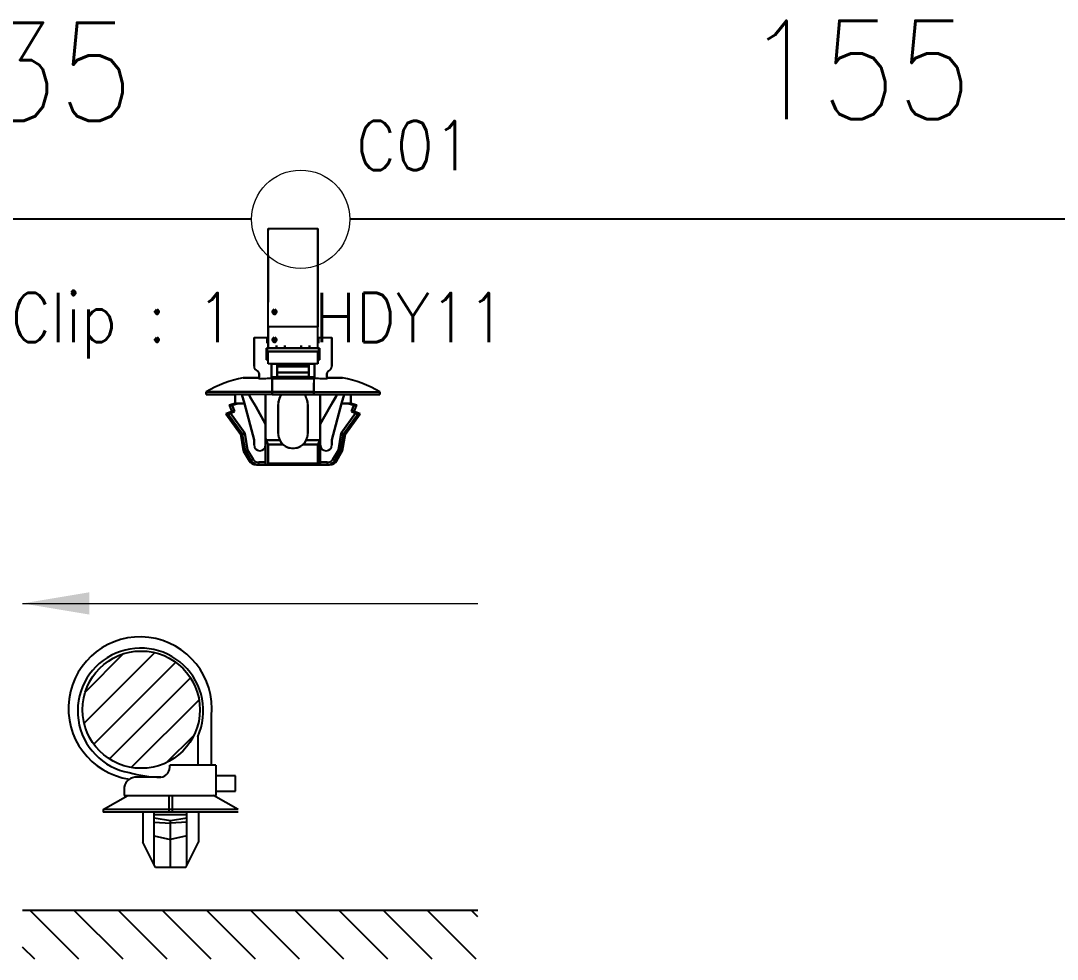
# Model space of a CAD drawing. Header units: inches. Extents: x 47316 to 59086, y 3141 to 11743.
# Drawn here: x 50692.2 to 50744.9, y 5024.3 to 5072 of the extents above; entities that cross this region are included whole.
import ezdxf

# ---------------------------------------------------------------- set-up
doc = ezdxf.new("R2010")
doc.units = ezdxf.units.IN
doc.header["$MEASUREMENT"] = 0
doc.layers.add('_BLACK_HOLE', color=7, linetype='Continuous')
doc.styles.get("Standard").update_dxf_attribs({"font": ''})
doc.styles.get('Standard').set_extended_font_data('SimSun')
doc.linetypes.add('_VH_OTCON', pattern='A,0.0001,[7,VeSys.shx,S=0.1,R=0,X=0,Y=0],-0.4,[7,VeSys.shx,S=0.1,R=0,X=0,Y=0],-0.4,["X",Standard,S=1,R=0,X=-0.5,Y=-0.5],-0.0001,[7,VeSys.shx,S=0.1,R=0,X=0,Y=0],-0.4', length=1.2002)

msp = doc.modelspace()

# ---------------------------------------------------------------- linework, layer by layer
at = {"color": 7, "ltscale": 0.378893}
msp.add_line((50704.772, 5056.455), (50704.772, 5061.455), dxfattribs=at)
at = {"color": 7, "ltscale": 0.15}
for p, q in [((50704.772, 5061.455), (50707.298, 5061.455)), ((50707.298, 5056.455), (50704.772, 5056.455)), ((50707.298, 5056.455), (50704.772, 5056.455)), ((50704.772, 5055.197), (50707.298, 5055.197)), ((50707.298, 5055.197), (50704.772, 5055.197)), ((50707.298, 5054.565), (50704.772, 5054.565)), ((50707.298, 5054.565), (50704.772, 5054.565)), ((50704.772, 5049.492), (50707.298, 5049.492)), ((50707.298, 5049.492), (50704.772, 5049.492))]:
    msp.add_line(p, q, dxfattribs=at)
at = {"color": 7, "ltscale": 0.0272}
msp.add_line((50704.772, 5061.342), (50704.772, 5061.455), dxfattribs=at)
at = {"color": 7, "ltscale": 0.37888}
msp.add_line((50704.772, 5056.455), (50704.772, 5061.455), dxfattribs=at)
at = {"color": 7, "ltscale": 0.027199}
msp.add_line((50704.772, 5061.455), (50704.772, 5061.342), dxfattribs=at)
at = {"color": 7, "ltscale": 0.378897}
msp.add_line((50707.298, 5061.455), (50707.298, 5056.455), dxfattribs=at)
at = {"color": 7, "ltscale": 0.215019}
msp.add_line((50707.298, 5058.019), (50707.298, 5061.455), dxfattribs=at)
at = {"color": 7, "ltscale": 0.315749}
msp.add_line((50707.298, 5061.455), (50707.298, 5056.888), dxfattribs=at)
at = {"color": 7, "ltscale": 0.378905}
msp.add_line((50707.298, 5056.455), (50707.298, 5061.455), dxfattribs=at)
at = {"color": 7, "ltscale": 0.315758}
msp.add_line((50707.298, 5061.455), (50707.298, 5056.888), dxfattribs=at)
at = {"color": 7, "ltscale": 0.179182}
msp.add_line((50707.298, 5058.191), (50707.298, 5061.208), dxfattribs=at)
at = {"color": 7, "ltscale": 0.142593}
msp.add_line((50704.772, 5057.695), (50704.772, 5060.096), dxfattribs=at)
at = {"color": 7, "ltscale": 0.142589}
msp.add_line((50704.772, 5060.096), (50704.772, 5057.695), dxfattribs=at)
at = {"color": 7, "ltscale": 0.026669}
for p, q in [((50707.298, 5058.191), (50707.298, 5057.742)), ((50707.298, 5057.742), (50707.298, 5058.191)), ((50707.298, 5058.019), (50707.298, 5057.57))]:
    msp.add_line(p, q, dxfattribs=at)
at = {"color": 7, "ltscale": 0.108633}
msp.add_line((50707.298, 5055.912), (50707.298, 5057.742), dxfattribs=at)
at = {"color": 7, "ltscale": 0.076392}
msp.add_line((50707.298, 5056.455), (50707.298, 5057.742), dxfattribs=at)
at = {"color": 7, "ltscale": 0.098454}
msp.add_line((50707.298, 5055.912), (50707.298, 5057.57), dxfattribs=at)
at = {"color": 7, "ltscale": 0.057913}
msp.add_line((50707.298, 5055.912), (50707.298, 5056.888), dxfattribs=at)
at = {"color": 7, "ltscale": 0.0644}
for p, q in [((50704.772, 5056.455), (50704.772, 5055.371)), ((50704.772, 5055.371), (50704.772, 5056.455)), ((50707.298, 5055.371), (50707.298, 5056.455)), ((50707.298, 5055.371), (50707.298, 5056.455))]:
    msp.add_line(p, q, dxfattribs=at)
at = {"color": 7, "ltscale": 0.039999}
for p, q in [((50704.057, 5055.912), (50704.73, 5055.912)), ((50704.057, 5055.912), (50704.73, 5055.912)), ((50707.34, 5055.912), (50708.014, 5055.912)), ((50707.34, 5055.912), (50708.014, 5055.912))]:
    msp.add_line(p, q, dxfattribs=at)
at = {"color": 7, "ltscale": 0.022501}
for p, q in [((50704.057, 5055.912), (50704.057, 5055.533)), ((50704.057, 5055.533), (50704.057, 5055.912)), ((50708.014, 5055.912), (50708.014, 5055.533)), ((50708.014, 5055.912), (50708.014, 5055.533))]:
    msp.add_line(p, q, dxfattribs=at)
at = {"color": 7, "ltscale": 0.0175}
for p, q in [((50704.73, 5055.912), (50704.73, 5055.618)), ((50704.73, 5055.618), (50704.73, 5055.912)), ((50707.34, 5055.912), (50707.34, 5055.618)), ((50707.34, 5055.912), (50707.34, 5055.618)), ((50707.34, 5055.618), (50707.34, 5055.912))]:
    msp.add_line(p, q, dxfattribs=at)
at = {"color": 7, "ltscale": 0.002499}
for p, q in [((50704.73, 5055.912), (50704.772, 5055.912)), ((50707.298, 5055.912), (50707.34, 5055.912)), ((50704.688, 5055.365), (50704.73, 5055.365)), ((50704.73, 5055.365), (50704.688, 5055.365)), ((50704.73, 5055.365), (50704.688, 5055.365)), ((50704.772, 5055.618), (50704.73, 5055.618)), ((50704.73, 5055.618), (50704.772, 5055.618)), ((50707.34, 5055.618), (50707.298, 5055.618)), ((50707.298, 5055.618), (50707.34, 5055.618)), ((50707.382, 5055.365), (50707.34, 5055.365)), ((50707.382, 5055.365), (50707.34, 5055.365)), ((50704.772, 5054.818), (50704.73, 5054.818)), ((50704.73, 5054.818), (50704.772, 5054.818)), ((50704.772, 5054.818), (50704.73, 5054.818)), ((50707.34, 5054.818), (50707.298, 5054.818)), ((50707.298, 5054.818), (50707.34, 5054.818)), ((50707.34, 5054.818), (50707.298, 5054.818))]:
    msp.add_line(p, q, dxfattribs=at)
at = {"color": 7, "ltscale": 2.6e-05}
for p, q in [((50704.73, 5055.912), (50704.73, 5055.912)), ((50707.34, 5055.912), (50707.34, 5055.912))]:
    msp.add_line(p, q, dxfattribs=at)
at = {"color": 7, "ltscale": 0.025}
for p, q in [((50708.014, 5055.491), (50708.014, 5055.912)), ((50705.193, 5055.371), (50705.614, 5055.371)), ((50705.193, 5055.371), (50705.614, 5055.371)), ((50706.456, 5055.371), (50706.877, 5055.371)), ((50706.456, 5055.371), (50706.877, 5055.371)), ((50706.456, 5055.365), (50706.877, 5055.365))]:
    msp.add_line(p, q, dxfattribs=at)
at = {"color": 7, "ltscale": 0.064999}
for p, q in [((50704.057, 5055.533), (50704.057, 5054.439)), ((50704.057, 5054.439), (50704.057, 5055.533)), ((50708.014, 5055.533), (50708.014, 5054.439)), ((50708.014, 5055.533), (50708.014, 5054.439))]:
    msp.add_line(p, q, dxfattribs=at)
at = {"color": 7, "ltscale": 0.035001}
for p, q in [((50704.688, 5054.776), (50704.688, 5055.365)), ((50704.688, 5054.776), (50704.688, 5055.365)), ((50704.688, 5055.365), (50704.688, 5054.776)), ((50707.382, 5055.365), (50707.382, 5054.776)), ((50707.382, 5054.776), (50707.382, 5055.365)), ((50707.088, 5053.007), (50707.088, 5053.597)), ((50707.088, 5053.007), (50707.088, 5053.597))]:
    msp.add_line(p, q, dxfattribs=at)
at = {"color": 7, "ltscale": 0.032501}
for p, q in [((50704.73, 5055.365), (50704.73, 5054.818)), ((50704.73, 5054.818), (50704.73, 5055.365)), ((50707.34, 5055.365), (50707.34, 5054.818)), ((50707.34, 5055.365), (50707.34, 5054.818))]:
    msp.add_line(p, q, dxfattribs=at)
at = {"color": 7, "ltscale": 0.154999}
for p, q in [((50707.34, 5055.365), (50704.73, 5055.365)), ((50704.73, 5055.365), (50707.34, 5055.365))]:
    msp.add_line(p, q, dxfattribs=at)
at = {"color": 7, "ltscale": 0.0375}
for p, q in [((50704.772, 5054.565), (50704.772, 5055.197)), ((50704.772, 5054.565), (50704.772, 5055.197)), ((50707.298, 5055.197), (50707.298, 5054.565)), ((50707.298, 5054.565), (50707.298, 5055.197))]:
    msp.add_line(p, q, dxfattribs=at)
at = {"color": 7, "ltscale": 0.0075}
for p, q in [((50705.193, 5055.491), (50705.193, 5055.365)), ((50705.193, 5055.365), (50705.193, 5055.491)), ((50705.614, 5055.365), (50705.614, 5055.491)), ((50705.614, 5055.491), (50705.614, 5055.365)), ((50706.456, 5055.491), (50706.456, 5055.365)), ((50706.456, 5055.365), (50706.456, 5055.491)), ((50706.877, 5055.365), (50706.877, 5055.491)), ((50706.877, 5055.491), (50706.877, 5055.365)), ((50701.615, 5053.134), (50701.615, 5053.007)), ((50701.615, 5053.007), (50701.615, 5053.134)), ((50704.983, 5053.007), (50704.983, 5053.134)), ((50704.983, 5053.134), (50704.983, 5053.007)), ((50707.088, 5053.134), (50707.088, 5053.007)), ((50707.088, 5053.007), (50707.088, 5053.134)), ((50710.456, 5053.134), (50710.456, 5053.007)), ((50710.456, 5053.007), (50710.456, 5053.134)), ((50704.293, 5049.429), (50704.293, 5049.555)), ((50704.293, 5049.429), (50704.293, 5049.555)), ((50707.424, 5049.429), (50707.424, 5049.555)), ((50707.777, 5049.555), (50707.777, 5049.429)), ((50707.777, 5049.555), (50707.777, 5049.429))]:
    msp.add_line(p, q, dxfattribs=at)
at = {"color": 7, "ltscale": 0.000368}
msp.add_line((50705.193, 5055.371), (50705.193, 5055.365), dxfattribs=at)
at = {"color": 7, "ltscale": 0.023056}
msp.add_line((50705.226, 5055.365), (50705.614, 5055.365), dxfattribs=at)
at = {"color": 7, "ltscale": 0.000322}
msp.add_line((50706.456, 5055.365), (50706.456, 5055.37), dxfattribs=at)
at = {"color": 7, "ltscale": 0.021939}
msp.add_line((50707.34, 5055.365), (50707.34, 5054.996), dxfattribs=at)
at = {"color": 7, "ltscale": 0.000629}
msp.add_line((50707.372, 5055.365), (50707.382, 5055.365), dxfattribs=at)
at = {"color": 7, "ltscale": 0.0625}
msp.add_line((50708.014, 5054.439), (50708.014, 5055.491), dxfattribs=at)
at = {"color": 7, "ltscale": 0.004999}
for p, q in [((50704.772, 5054.776), (50704.688, 5054.776)), ((50704.688, 5054.776), (50704.772, 5054.776)), ((50707.382, 5054.776), (50707.298, 5054.776)), ((50707.298, 5054.776), (50707.382, 5054.776))]:
    msp.add_line(p, q, dxfattribs=at)
at = {"color": 7, "ltscale": 0.002502}
msp.add_line((50707.298, 5054.776), (50707.298, 5054.818), dxfattribs=at)
at = {"color": 7, "ltscale": 0.010562}
msp.add_line((50707.34, 5054.818), (50707.34, 5054.996), dxfattribs=at)
at = {"color": 7, "ltscale": 0.017476}
for p, q in [((50704.309, 5054.082), (50704.309, 5053.787)), ((50707.761, 5054.082), (50707.761, 5053.787))]:
    msp.add_line(p, q, dxfattribs=at)
at = {"color": 7, "ltscale": 0.017471}
for p, q in [((50704.309, 5053.787), (50704.309, 5054.082)), ((50707.761, 5053.787), (50707.761, 5054.082))]:
    msp.add_line(p, q, dxfattribs=at)
at = {"color": 7, "ltscale": 0.040002}
for p, q in [((50704.941, 5053.892), (50704.941, 5054.565)), ((50704.941, 5053.892), (50704.941, 5054.565)), ((50704.941, 5054.565), (50704.941, 5053.892)), ((50707.13, 5054.565), (50707.13, 5053.892)), ((50707.13, 5053.892), (50707.13, 5054.565))]:
    msp.add_line(p, q, dxfattribs=at)
at = {"color": 7, "ltscale": 0.017502}
for p, q in [((50704.941, 5054.565), (50705.235, 5054.565)), ((50706.835, 5054.565), (50707.13, 5054.565))]:
    msp.add_line(p, q, dxfattribs=at)
at = {"color": 7, "ltscale": 0.00087}
for p, q in [((50705.235, 5054.55), (50705.235, 5054.565)), ((50705.235, 5054.565), (50705.235, 5054.55)), ((50706.835, 5054.55), (50706.835, 5054.565)), ((50706.835, 5054.565), (50706.835, 5054.55))]:
    msp.add_line(p, q, dxfattribs=at)
at = {"color": 7, "ltscale": 0.095001}
for p, q in [((50706.835, 5054.55), (50705.235, 5054.55)), ((50705.235, 5054.55), (50706.835, 5054.55)), ((50706.835, 5054.425), (50705.235, 5054.425)), ((50705.235, 5054.425), (50706.835, 5054.425)), ((50705.235, 5054.125), (50706.835, 5054.125)), ((50706.835, 5054.125), (50705.235, 5054.125)), ((50705.235, 5053.916), (50706.835, 5053.916))]:
    msp.add_line(p, q, dxfattribs=at)
at = {"color": 7, "ltscale": 0.007443}
for p, q in [((50705.235, 5054.425), (50705.235, 5054.55)), ((50705.235, 5054.55), (50705.235, 5054.425)), ((50706.835, 5054.425), (50706.835, 5054.55)), ((50706.835, 5054.55), (50706.835, 5054.425))]:
    msp.add_line(p, q, dxfattribs=at)
at = {"color": 7, "ltscale": 0.017839}
for p, q in [((50705.235, 5054.125), (50705.235, 5054.425)), ((50705.235, 5054.425), (50705.235, 5054.125)), ((50706.835, 5054.125), (50706.835, 5054.425)), ((50706.835, 5054.425), (50706.835, 5054.125))]:
    msp.add_line(p, q, dxfattribs=at)
at = {"color": 7, "ltscale": 0.012407}
for p, q in [((50705.235, 5053.916), (50705.235, 5054.125)), ((50706.835, 5053.916), (50706.835, 5054.125))]:
    msp.add_line(p, q, dxfattribs=at)
at = {"color": 7, "ltscale": 0.013841}
for p, q in [((50705.235, 5054.125), (50705.235, 5053.892)), ((50706.835, 5053.892), (50706.835, 5054.125))]:
    msp.add_line(p, q, dxfattribs=at)
at = {"color": 7, "ltscale": 0.023952}
msp.add_line((50706.835, 5054.162), (50706.835, 5054.565), dxfattribs=at)
at = {"color": 7, "ltscale": 0.014789}
msp.add_line((50706.835, 5054.141), (50706.835, 5053.892), dxfattribs=at)
at = {"color": 7, "ltscale": 0.013786}
msp.add_line((50707.761, 5053.849), (50707.761, 5054.082), dxfattribs=at)
at = {"color": 7, "ltscale": 0.047501}
for p, q in [((50704.309, 5053.849), (50703.509, 5053.849)), ((50703.509, 5053.849), (50704.309, 5053.849)), ((50708.561, 5053.849), (50707.761, 5053.849)), ((50707.761, 5053.849), (50708.561, 5053.849))]:
    msp.add_line(p, q, dxfattribs=at)
at = {"color": 7, "ltscale": 0.00369}
for p, q in [((50704.309, 5053.849), (50704.309, 5053.787)), ((50707.761, 5053.787), (50707.761, 5053.849))]:
    msp.add_line(p, q, dxfattribs=at)
at = {"color": 7, "ltscale": 0.129999}
for p, q in [((50707.13, 5053.892), (50704.941, 5053.892)), ((50704.941, 5053.892), (50707.13, 5053.892))]:
    msp.add_line(p, q, dxfattribs=at)
at = {"color": 7, "ltscale": 0.040569}
for p, q in [((50704.983, 5053.134), (50704.983, 5053.817)), ((50707.088, 5053.817), (50707.088, 5053.134))]:
    msp.add_line(p, q, dxfattribs=at)
at = {"color": 7, "ltscale": 0.125}
for p, q in [((50704.983, 5053.817), (50707.088, 5053.817)), ((50707.088, 5053.817), (50704.983, 5053.817)), ((50704.983, 5053.134), (50707.088, 5053.134)), ((50707.088, 5053.134), (50704.983, 5053.134)), ((50704.983, 5053.007), (50707.088, 5053.007)), ((50707.088, 5053.007), (50704.983, 5053.007))]:
    msp.add_line(p, q, dxfattribs=at)
at = {"color": 7, "ltscale": 0.040567}
for p, q in [((50704.983, 5053.817), (50704.983, 5053.134)), ((50707.088, 5053.817), (50707.088, 5053.134))]:
    msp.add_line(p, q, dxfattribs=at)
at = {"color": 7, "ltscale": 0.02751}
msp.add_line((50704.983, 5053.134), (50704.983, 5053.597), dxfattribs=at)
msp.add_line((50704.983, 5053.134), (50704.983, 5053.597), dxfattribs=at)
at = {"color": 7, "ltscale": 0.001447}
msp.add_line((50705.235, 5053.916), (50705.235, 5053.892), dxfattribs=at)
at = {"color": 7, "ltscale": 0.2}
for p, q in [((50701.615, 5053.134), (50704.983, 5053.134)), ((50704.983, 5053.134), (50701.615, 5053.134)), ((50707.088, 5053.134), (50710.456, 5053.134)), ((50707.088, 5053.134), (50710.456, 5053.134)), ((50704.983, 5053.007), (50701.615, 5053.007)), ((50704.983, 5053.007), (50701.615, 5053.007)), ((50707.088, 5053.007), (50710.456, 5053.007)), ((50710.456, 5053.007), (50707.088, 5053.007))]:
    msp.add_line(p, q, dxfattribs=at)
at = {"color": 7, "ltscale": 0.087396}
for p, q in [((50701.615, 5053.007), (50703.086, 5053.007)), ((50701.615, 5053.007), (50703.086, 5053.007)), ((50710.456, 5053.007), (50708.984, 5053.007))]:
    msp.add_line(p, q, dxfattribs=at)
at = {"color": 7, "ltscale": 0.018174}
msp.add_line((50703.088, 5052.544), (50702.794, 5052.46), dxfattribs=at)
at = {"color": 7, "ltscale": 0.018199}
for p, q in [((50703.23, 5052.544), (50702.936, 5052.46)), ((50702.936, 5052.46), (50703.23, 5052.544)), ((50708.84, 5052.544), (50709.135, 5052.46)), ((50709.135, 5052.46), (50708.84, 5052.544))]:
    msp.add_line(p, q, dxfattribs=at)
at = {"color": 7, "ltscale": 0.027499}
for p, q in [((50703.088, 5052.544), (50703.088, 5053.007)), ((50703.088, 5053.007), (50703.088, 5052.544)), ((50708.982, 5052.544), (50708.982, 5053.007)), ((50708.982, 5053.007), (50708.982, 5052.544))]:
    msp.add_line(p, q, dxfattribs=at)
at = {"color": 7, "ltscale": 0.00033}
for p, q in [((50703.094, 5052.544), (50703.088, 5052.544)), ((50708.982, 5052.544), (50708.977, 5052.544)), ((50702.92, 5052.144), (50702.926, 5052.144))]:
    msp.add_line(p, q, dxfattribs=at)
at = {"color": 7, "ltscale": 0.008441}
for p, q in [((50703.088, 5052.544), (50703.23, 5052.544)), ((50703.23, 5052.544), (50703.088, 5052.544)), ((50702.92, 5052.144), (50703.062, 5052.144))]:
    msp.add_line(p, q, dxfattribs=at)
at = {"color": 7, "ltscale": 0.008432}
msp.add_line((50703.23, 5052.544), (50703.088, 5052.544), dxfattribs=at)
at = {"color": 7, "ltscale": 0.000342}
for p, q in [((50703.088, 5052.544), (50703.094, 5052.544)), ((50708.976, 5052.544), (50708.982, 5052.544))]:
    msp.add_line(p, q, dxfattribs=at)
at = {"color": 7, "ltscale": 0.000286}
for p, q in [((50703.089, 5052.543), (50703.094, 5052.544)), ((50703.094, 5052.544), (50703.089, 5052.543))]:
    msp.add_line(p, q, dxfattribs=at)
at = {"color": 7, "ltscale": 0.002209}
msp.add_line((50703.131, 5052.544), (50703.094, 5052.544), dxfattribs=at)
at = {"color": 7, "ltscale": 0.003674}
for p, q in [((50703.094, 5052.544), (50703.156, 5052.544)), ((50708.914, 5052.544), (50708.976, 5052.544))]:
    msp.add_line(p, q, dxfattribs=at)
at = {"color": 7, "ltscale": 0.00434}
msp.add_line((50703.156, 5052.544), (50703.229, 5052.544), dxfattribs=at)
at = {"color": 7, "ltscale": 0.019785}
for p, q in [((50703.564, 5052.544), (50703.23, 5052.544)), ((50703.23, 5052.544), (50703.564, 5052.544)), ((50708.507, 5052.544), (50708.84, 5052.544)), ((50708.84, 5052.544), (50708.507, 5052.544))]:
    msp.add_line(p, q, dxfattribs=at)
at = {"color": 7, "ltscale": 0.020602}
for p, q in [((50703.44, 5053.007), (50703.787, 5053.007)), ((50703.44, 5053.007), (50703.787, 5053.007)), ((50708.63, 5053.007), (50708.283, 5053.007))]:
    msp.add_line(p, q, dxfattribs=at)
at = {"color": 7, "ltscale": 0.028456}
for p, q in [((50703.564, 5052.544), (50703.44, 5053.007)), ((50703.44, 5053.007), (50703.564, 5052.544)), ((50708.507, 5052.544), (50708.63, 5053.007)), ((50708.63, 5053.007), (50708.507, 5052.544))]:
    msp.add_line(p, q, dxfattribs=at)
at = {"color": 7, "ltscale": 0.11383}
for p, q in [((50704.057, 5050.692), (50703.564, 5052.544)), ((50703.564, 5052.544), (50704.057, 5050.692)), ((50708.014, 5050.692), (50708.507, 5052.544)), ((50708.507, 5052.544), (50708.014, 5050.692))]:
    msp.add_line(p, q, dxfattribs=at)
at = {"color": 7, "ltscale": 0.015242}
for p, q in [((50703.916, 5052.784), (50703.79, 5053.008)), ((50708.281, 5053.008), (50708.155, 5052.784))]:
    msp.add_line(p, q, dxfattribs=at)
at = {"color": 7, "ltscale": 0.015215}
msp.add_line((50703.79, 5053.008), (50703.916, 5052.785), dxfattribs=at)
at = {"color": 7, "ltscale": 0.02701}
msp.add_line((50703.916, 5052.785), (50704.139, 5052.389), dxfattribs=at)
at = {"color": 7, "ltscale": 0.026985}
for p, q in [((50704.139, 5052.389), (50703.916, 5052.784)), ((50708.155, 5052.784), (50707.931, 5052.389))]:
    msp.add_line(p, q, dxfattribs=at)
at = {"color": 7, "ltscale": 0.089999}
for p, q in [((50704.646, 5051.492), (50704.646, 5053.007)), ((50704.646, 5053.007), (50704.646, 5051.492)), ((50707.424, 5053.007), (50707.424, 5051.492)), ((50707.424, 5051.492), (50707.424, 5053.007))]:
    msp.add_line(p, q, dxfattribs=at)
at = {"color": 7, "ltscale": 0.0875}
for p, q in [((50705.277, 5052.502), (50705.277, 5051.029)), ((50705.277, 5051.029), (50705.277, 5052.502)), ((50705.277, 5051.029), (50705.277, 5052.502)), ((50706.793, 5051.029), (50706.793, 5052.502)), ((50706.793, 5052.502), (50706.793, 5051.029)), ((50708.982, 5053.007), (50710.456, 5053.007))]:
    msp.add_line(p, q, dxfattribs=at)
at = {"color": 7, "ltscale": 0.02697}
msp.add_line((50707.931, 5052.389), (50708.154, 5052.784), dxfattribs=at)
at = {"color": 7, "ltscale": 0.015289}
msp.add_line((50708.154, 5052.784), (50708.281, 5053.008), dxfattribs=at)
at = {"color": 7, "ltscale": 0.020749}
msp.add_line((50708.281, 5053.007), (50708.63, 5053.007), dxfattribs=at)
at = {"color": 7, "ltscale": 0.006299}
msp.add_line((50708.84, 5052.544), (50708.946, 5052.544), dxfattribs=at)
at = {"color": 7, "ltscale": 0.006305}
msp.add_line((50708.946, 5052.544), (50708.84, 5052.544), dxfattribs=at)
at = {"color": 7, "ltscale": 0.00329}
msp.add_line((50708.859, 5052.544), (50708.914, 5052.544), dxfattribs=at)
at = {"color": 7, "ltscale": 0.006641}
msp.add_line((50708.982, 5052.544), (50708.87, 5052.544), dxfattribs=at)
at = {"color": 7, "ltscale": 0.001825}
msp.add_line((50708.977, 5052.544), (50708.946, 5052.544), dxfattribs=at)
at = {"color": 7, "ltscale": 0.002142}
msp.add_line((50708.946, 5052.544), (50708.982, 5052.544), dxfattribs=at)
at = {"color": 7, "ltscale": 0.002136}
msp.add_line((50708.982, 5052.544), (50708.946, 5052.544), dxfattribs=at)
at = {"color": 7, "ltscale": 0.018183}
msp.add_line((50709.277, 5052.46), (50708.982, 5052.544), dxfattribs=at)
at = {"color": 7, "ltscale": 0.019025}
msp.add_line((50702.92, 5052.144), (50702.625, 5052.018), dxfattribs=at)
at = {"color": 7, "ltscale": 0.006177}
msp.add_line((50702.729, 5052.018), (50702.625, 5052.018), dxfattribs=at)
at = {"color": 7, "ltscale": 0.006165}
for p, q in [((50702.625, 5052.018), (50702.729, 5052.018)), ((50703.362, 5050.987), (50703.466, 5050.987)), ((50703.362, 5050.987), (50703.466, 5050.987))]:
    msp.add_line(p, q, dxfattribs=at)
at = {"color": 7, "ltscale": 0.075271}
for p, q in [((50702.625, 5052.018), (50703.362, 5050.987)), ((50703.466, 5050.987), (50702.729, 5052.018)), ((50709.341, 5052.018), (50708.604, 5050.987)), ((50708.604, 5050.987), (50709.341, 5052.018)), ((50708.708, 5050.987), (50709.445, 5052.018))]:
    msp.add_line(p, q, dxfattribs=at)
at = {"color": 7, "ltscale": 0.075264}
msp.add_line((50703.466, 5050.987), (50702.729, 5052.018), dxfattribs=at)
at = {"color": 7, "ltscale": 0.000925}
msp.add_line((50702.794, 5052.46), (50702.809, 5052.46), dxfattribs=at)
at = {"color": 7, "ltscale": 0.020195}
for p, q in [((50702.794, 5052.46), (50702.92, 5052.144)), ((50702.936, 5052.46), (50703.062, 5052.144)), ((50703.062, 5052.144), (50702.936, 5052.46)), ((50709.135, 5052.46), (50709.008, 5052.144)), ((50709.008, 5052.144), (50709.135, 5052.46)), ((50709.15, 5052.144), (50709.277, 5052.46))]:
    msp.add_line(p, q, dxfattribs=at)
at = {"color": 7, "ltscale": 0.000912}
for p, q in [((50702.809, 5052.46), (50702.794, 5052.46)), ((50709.15, 5052.144), (50709.135, 5052.144))]:
    msp.add_line(p, q, dxfattribs=at)
at = {"color": 7, "ltscale": 0.002823}
msp.add_line((50702.809, 5052.46), (50702.857, 5052.46), dxfattribs=at)
at = {"color": 7, "ltscale": 0.00282}
for p, q in [((50702.857, 5052.46), (50702.809, 5052.46)), ((50709.135, 5052.144), (50709.087, 5052.144))]:
    msp.add_line(p, q, dxfattribs=at)
at = {"color": 7, "ltscale": 0.013619}
for p, q in [((50703.062, 5052.144), (50702.851, 5052.054)), ((50702.851, 5052.054), (50703.062, 5052.144)), ((50709.008, 5052.144), (50709.219, 5052.054)), ((50709.219, 5052.054), (50709.008, 5052.144))]:
    msp.add_line(p, q, dxfattribs=at)
at = {"color": 7, "ltscale": 0.074459}
for p, q in [((50702.851, 5052.054), (50703.58, 5051.034)), ((50703.58, 5051.034), (50702.851, 5052.054)), ((50709.219, 5052.054), (50708.49, 5051.034)), ((50708.49, 5051.034), (50709.219, 5052.054))]:
    msp.add_line(p, q, dxfattribs=at)
at = {"color": 7, "ltscale": 0.004681}
for p, q in [((50702.857, 5052.46), (50702.936, 5052.46)), ((50702.936, 5052.46), (50702.857, 5052.46))]:
    msp.add_line(p, q, dxfattribs=at)
at = {"color": 7, "ltscale": 0.000327}
msp.add_line((50702.925, 5052.144), (50702.92, 5052.144), dxfattribs=at)
at = {"color": 7, "ltscale": 0.008429}
for p, q in [((50703.062, 5052.144), (50702.92, 5052.144)), ((50709.135, 5052.46), (50709.277, 5052.46))]:
    msp.add_line(p, q, dxfattribs=at)
at = {"color": 7, "ltscale": 0.001593}
msp.add_line((50702.952, 5052.144), (50702.925, 5052.144), dxfattribs=at)
at = {"color": 7, "ltscale": 0.003809}
msp.add_line((50702.926, 5052.144), (50702.99, 5052.144), dxfattribs=at)
at = {"color": 7, "ltscale": 0.004291}
msp.add_line((50702.99, 5052.144), (50703.062, 5052.144), dxfattribs=at)
at = {"color": 7, "ltscale": 0.064963}
msp.add_line((50704.108, 5052.444), (50704.646, 5051.492), dxfattribs=at)
at = {"color": 7, "ltscale": 0.061156}
for p, q in [((50704.646, 5051.492), (50704.139, 5052.389)), ((50707.931, 5052.389), (50707.424, 5051.492))]:
    msp.add_line(p, q, dxfattribs=at)
at = {"color": 7, "ltscale": 0.061161}
msp.add_line((50704.139, 5052.389), (50704.646, 5051.492), dxfattribs=at)
at = {"color": 7, "ltscale": 0.065039}
msp.add_line((50707.424, 5051.492), (50707.963, 5052.445), dxfattribs=at)
at = {"color": 7, "ltscale": 0.06116}
msp.add_line((50707.424, 5051.492), (50707.931, 5052.389), dxfattribs=at)
at = {"color": 7, "ltscale": 0.040697}
msp.add_line((50707.424, 5051.649), (50707.424, 5052.334), dxfattribs=at)
at = {"color": 7, "ltscale": 0.040701}
msp.add_line((50707.424, 5052.334), (50707.424, 5051.648), dxfattribs=at)
at = {"color": 7, "ltscale": 0.004715}
msp.add_line((50709.008, 5052.144), (50709.088, 5052.144), dxfattribs=at)
at = {"color": 7, "ltscale": 0.004687}
msp.add_line((50709.087, 5052.144), (50709.008, 5052.144), dxfattribs=at)
at = {"color": 7, "ltscale": 0.002832}
msp.add_line((50709.088, 5052.144), (50709.135, 5052.144), dxfattribs=at)
at = {"color": 7, "ltscale": 0.002869}
msp.add_line((50709.096, 5052.144), (50709.145, 5052.144), dxfattribs=at)
at = {"color": 7, "ltscale": 0.002856}
msp.add_line((50709.145, 5052.144), (50709.097, 5052.144), dxfattribs=at)
at = {"color": 7, "ltscale": 0.008438}
msp.add_line((50709.277, 5052.46), (50709.134, 5052.46), dxfattribs=at)
at = {"color": 7, "ltscale": 0.0009}
msp.add_line((50709.135, 5052.144), (50709.151, 5052.144), dxfattribs=at)
at = {"color": 7, "ltscale": 0.019}
msp.add_line((50709.445, 5052.018), (50709.151, 5052.144), dxfattribs=at)
at = {"color": 7, "ltscale": 0.002185}
msp.add_line((50709.207, 5052.46), (50709.244, 5052.46), dxfattribs=at)
at = {"color": 7, "ltscale": 0.005249}
msp.add_line((50709.429, 5052.018), (50709.34, 5052.018), dxfattribs=at)
at = {"color": 7, "ltscale": 0.005222}
msp.add_line((50709.429, 5052.018), (50709.341, 5052.018), dxfattribs=at)
at = {"color": 7, "ltscale": 0.000903}
msp.add_line((50709.444, 5052.018), (50709.429, 5052.018), dxfattribs=at)
at = {"color": 7, "ltscale": 0.000916}
msp.add_line((50709.444, 5052.018), (50709.429, 5052.018), dxfattribs=at)
at = {"color": 7, "ltscale": 4.3e-05}
msp.add_line((50709.445, 5052.018), (50709.444, 5052.018), dxfattribs=at)
at = {"color": 7, "ltscale": 4.9e-05}
msp.add_line((50709.445, 5052.018), (50709.444, 5052.018), dxfattribs=at)
at = {"color": 7, "ltscale": 0.039936}
for p, q in [((50704.646, 5050.819), (50704.646, 5051.492)), ((50704.646, 5051.492), (50704.646, 5050.819)), ((50707.424, 5051.492), (50707.424, 5050.819)), ((50707.424, 5050.819), (50707.424, 5051.492))]:
    msp.add_line(p, q, dxfattribs=at)
at = {"color": 7, "ltscale": 0.048712}
msp.add_line((50707.424, 5050.672), (50707.424, 5051.492), dxfattribs=at)
at = {"color": 7, "ltscale": 0.05076}
for p, q in [((50703.362, 5050.987), (50703.509, 5050.145)), ((50708.561, 5050.145), (50708.708, 5050.987))]:
    msp.add_line(p, q, dxfattribs=at)
at = {"color": 7, "ltscale": 0.050769}
msp.add_line((50703.616, 5050.145), (50703.466, 5050.987), dxfattribs=at)
at = {"color": 7, "ltscale": 0.002621}
for p, q in [((50703.51, 5051.004), (50703.469, 5050.987)), ((50703.469, 5050.987), (50703.51, 5051.004)), ((50708.601, 5050.987), (50708.561, 5051.004)), ((50708.561, 5051.004), (50708.601, 5050.987))]:
    msp.add_line(p, q, dxfattribs=at)
at = {"color": 7, "ltscale": 0.050773}
for p, q in [((50703.616, 5050.145), (50703.469, 5050.987)), ((50708.601, 5050.987), (50708.454, 5050.145)), ((50708.454, 5050.145), (50708.601, 5050.987))]:
    msp.add_line(p, q, dxfattribs=at)
at = {"color": 7, "ltscale": 0.000205}
for p, q in [((50703.513, 5051.006), (50703.51, 5051.004)), ((50703.51, 5051.004), (50703.513, 5051.006)), ((50708.561, 5051.004), (50708.557, 5051.006)), ((50708.557, 5051.006), (50708.561, 5051.004))]:
    msp.add_line(p, q, dxfattribs=at)
at = {"color": 7, "ltscale": 0.004321}
for p, q in [((50703.58, 5051.034), (50703.513, 5051.006)), ((50703.513, 5051.006), (50703.58, 5051.034)), ((50708.557, 5051.006), (50708.49, 5051.034)), ((50708.49, 5051.034), (50708.557, 5051.006))]:
    msp.add_line(p, q, dxfattribs=at)
at = {"color": 7, "ltscale": 0.051095}
for p, q in [((50703.58, 5051.034), (50703.728, 5050.186)), ((50703.728, 5050.186), (50703.58, 5051.034)), ((50708.49, 5051.034), (50708.342, 5050.186)), ((50708.342, 5050.186), (50708.49, 5051.034))]:
    msp.add_line(p, q, dxfattribs=at)
at = {"color": 7, "ltscale": 0.006168}
for p, q in [((50708.604, 5050.987), (50708.708, 5050.987)), ((50708.708, 5050.987), (50708.604, 5050.987))]:
    msp.add_line(p, q, dxfattribs=at)
at = {"color": 7, "ltscale": 0.014999}
for p, q in [((50704.057, 5050.439), (50704.057, 5050.692)), ((50704.057, 5050.439), (50704.057, 5050.692)), ((50704.057, 5050.692), (50704.057, 5050.439)), ((50708.014, 5050.439), (50708.014, 5050.692)), ((50708.014, 5050.692), (50708.014, 5050.439))]:
    msp.add_line(p, q, dxfattribs=at)
at = {"color": 7, "ltscale": 0.082565}
for p, q in [((50704.646, 5050.819), (50704.646, 5049.429)), ((50704.646, 5049.429), (50704.646, 5050.819)), ((50707.424, 5049.429), (50707.424, 5050.819)), ((50707.424, 5050.819), (50707.424, 5049.429))]:
    msp.add_line(p, q, dxfattribs=at)
at = {"color": 7, "ltscale": 0.041339}
for p, q in [((50705.363, 5050.678), (50704.667, 5050.678)), ((50704.667, 5050.678), (50705.363, 5050.678)), ((50707.403, 5050.678), (50706.707, 5050.678)), ((50706.707, 5050.678), (50707.403, 5050.678))]:
    msp.add_line(p, q, dxfattribs=at)
at = {"color": 7, "ltscale": 0.002635}
for p, q in [((50704.667, 5050.678), (50704.683, 5050.636)), ((50707.387, 5050.636), (50707.403, 5050.678))]:
    msp.add_line(p, q, dxfattribs=at)
at = {"color": 7, "ltscale": 0.002634}
for p, q in [((50704.683, 5050.636), (50704.667, 5050.678)), ((50707.403, 5050.678), (50707.387, 5050.636))]:
    msp.add_line(p, q, dxfattribs=at)
at = {"color": 7, "ltscale": 0.057954}
for p, q in [((50704.772, 5049.492), (50704.772, 5050.468)), ((50704.772, 5050.468), (50704.772, 5049.492)), ((50707.298, 5050.468), (50707.298, 5049.492)), ((50707.298, 5049.492), (50707.298, 5050.468))]:
    msp.add_line(p, q, dxfattribs=at)
at = {"color": 7, "ltscale": 0.044711}
for p, q in [((50704.772, 5050.468), (50705.525, 5050.468)), ((50705.525, 5050.468), (50704.772, 5050.468)), ((50706.545, 5050.468), (50707.298, 5050.468)), ((50707.298, 5050.468), (50706.545, 5050.468))]:
    msp.add_line(p, q, dxfattribs=at)
at = {"color": 7, "ltscale": 0.000598}
msp.add_line((50705.525, 5050.468), (50705.518, 5050.475), dxfattribs=at)
at = {"color": 7, "ltscale": 0.001863}
msp.add_line((50706.567, 5050.489), (50706.544, 5050.468), dxfattribs=at)
at = {"color": 7, "ltscale": 0.000505}
msp.add_line((50706.545, 5050.468), (50706.551, 5050.474), dxfattribs=at)
at = {"color": 7, "ltscale": 0.008279}
msp.add_line((50707.424, 5050.532), (50707.424, 5050.672), dxfattribs=at)
at = {"color": 7, "ltscale": 0.005516}
msp.add_line((50707.424, 5050.439), (50707.424, 5050.532), dxfattribs=at)
at = {"color": 7, "ltscale": 0.052501}
msp.add_line((50707.424, 5049.555), (50707.424, 5050.439), dxfattribs=at)
at = {"color": 7, "ltscale": 0.006219}
msp.add_line((50703.614, 5050.145), (50703.509, 5050.145), dxfattribs=at)
at = {"color": 7, "ltscale": 0.006223}
for p, q in [((50703.509, 5050.145), (50703.614, 5050.145)), ((50708.561, 5050.145), (50708.456, 5050.145)), ((50708.561, 5050.145), (50708.456, 5050.145))]:
    msp.add_line(p, q, dxfattribs=at)
at = {"color": 7, "ltscale": 0.034946}
for p, q in [((50703.509, 5050.145), (50703.808, 5049.637)), ((50708.262, 5049.637), (50708.561, 5050.145))]:
    msp.add_line(p, q, dxfattribs=at)
at = {"color": 7, "ltscale": 0.000128}
for p, q in [((50703.614, 5050.145), (50703.616, 5050.145)), ((50703.616, 5050.145), (50703.614, 5050.145)), ((50708.454, 5050.145), (50708.456, 5050.145))]:
    msp.add_line(p, q, dxfattribs=at)
at = {"color": 7, "ltscale": 0.034208}
for p, q in [((50703.906, 5049.648), (50703.614, 5050.145)), ((50708.164, 5049.648), (50708.456, 5050.145))]:
    msp.add_line(p, q, dxfattribs=at)
at = {"color": 7, "ltscale": 0.002806}
for p, q in [((50703.661, 5050.162), (50703.616, 5050.145)), ((50708.454, 5050.145), (50708.41, 5050.162))]:
    msp.add_line(p, q, dxfattribs=at)
at = {"color": 7, "ltscale": 0.00266}
for p, q in [((50703.616, 5050.145), (50703.659, 5050.16)), ((50708.412, 5050.16), (50708.454, 5050.145))]:
    msp.add_line(p, q, dxfattribs=at)
at = {"color": 7, "ltscale": 0.034163}
for p, q in [((50703.906, 5049.648), (50703.616, 5050.145)), ((50708.454, 5050.145), (50708.164, 5049.648))]:
    msp.add_line(p, q, dxfattribs=at)
at = {"color": 7, "ltscale": 0.004276}
for p, q in [((50703.661, 5050.161), (50703.728, 5050.186)), ((50703.728, 5050.186), (50703.661, 5050.162)), ((50708.41, 5050.162), (50708.342, 5050.186)), ((50708.342, 5050.186), (50708.409, 5050.161))]:
    msp.add_line(p, q, dxfattribs=at)
at = {"color": 7, "ltscale": 0.0329}
for p, q in [((50703.728, 5050.186), (50704.009, 5049.709)), ((50704.009, 5049.709), (50703.728, 5050.186)), ((50708.342, 5050.186), (50708.061, 5049.709)), ((50708.061, 5049.709), (50708.342, 5050.186))]:
    msp.add_line(p, q, dxfattribs=at)
at = {"color": 7, "ltscale": 0.00587}
msp.add_line((50703.808, 5049.636), (50703.906, 5049.648), dxfattribs=at)
at = {"color": 7, "ltscale": 0.005865}
for p, q in [((50703.906, 5049.648), (50703.808, 5049.637)), ((50708.262, 5049.637), (50708.164, 5049.648))]:
    msp.add_line(p, q, dxfattribs=at)
at = {"color": 7, "ltscale": 0.007092}
for p, q in [((50703.906, 5049.648), (50704.009, 5049.709)), ((50704.009, 5049.709), (50703.906, 5049.648)), ((50708.061, 5049.709), (50708.164, 5049.648)), ((50708.164, 5049.648), (50708.061, 5049.709))]:
    msp.add_line(p, q, dxfattribs=at)
at = {"color": 7, "ltscale": 0.007248}
msp.add_line((50704.293, 5049.429), (50704.171, 5049.429), dxfattribs=at)
at = {"color": 7, "ltscale": 0.001605}
msp.add_line((50704.205, 5049.429), (50704.178, 5049.429), dxfattribs=at)
at = {"color": 7, "ltscale": 0.006183}
msp.add_line((50704.189, 5049.429), (50704.293, 5049.429), dxfattribs=at)
at = {"color": 7, "ltscale": 0.004422}
msp.add_line((50704.293, 5049.429), (50704.218, 5049.429), dxfattribs=at)
at = {"color": 7, "ltscale": 0.012915}
msp.add_line((50704.219, 5049.429), (50704.436, 5049.429), dxfattribs=at)
at = {"color": 7, "ltscale": 0.020941}
for p, q in [((50704.293, 5049.555), (50704.646, 5049.555)), ((50704.646, 5049.555), (50704.293, 5049.555)), ((50704.293, 5049.429), (50704.646, 5049.429)), ((50704.646, 5049.429), (50704.293, 5049.429)), ((50707.777, 5049.555), (50707.424, 5049.555)), ((50707.424, 5049.555), (50707.777, 5049.555)), ((50707.424, 5049.429), (50707.777, 5049.429)), ((50707.777, 5049.429), (50707.424, 5049.429))]:
    msp.add_line(p, q, dxfattribs=at)
at = {"color": 7, "ltscale": 0.012512}
for p, q in [((50704.436, 5049.429), (50704.647, 5049.429)), ((50707.424, 5049.429), (50707.634, 5049.429))]:
    msp.add_line(p, q, dxfattribs=at)
at = {"color": 7, "ltscale": 0.000995}
for p, q in [((50704.646, 5049.429), (50704.663, 5049.429)), ((50704.663, 5049.429), (50704.646, 5049.429)), ((50707.408, 5049.429), (50707.424, 5049.429)), ((50707.424, 5049.429), (50707.408, 5049.429))]:
    msp.add_line(p, q, dxfattribs=at)
at = {"color": 7, "ltscale": 0.000399}
msp.add_line((50704.668, 5049.43), (50704.661, 5049.429), dxfattribs=at)
at = {"color": 7, "ltscale": 0.163214}
msp.add_line((50704.661, 5049.429), (50707.409, 5049.429), dxfattribs=at)
at = {"color": 7, "ltscale": 0.163013}
msp.add_line((50707.408, 5049.429), (50704.663, 5049.429), dxfattribs=at)
at = {"color": 7, "ltscale": 0.015717}
msp.add_line((50707.899, 5049.429), (50707.634, 5049.429), dxfattribs=at)
at = {"color": 7, "ltscale": 0.015729}
msp.add_line((50707.634, 5049.429), (50707.899, 5049.429), dxfattribs=at)
at = {"color": 7, "ltscale": 0.005864}
msp.add_line((50708.262, 5049.636), (50708.164, 5049.648), dxfattribs=at)
at = {"color": 7}
for points in [[(50705.525, 5050.468), (50705.676, 5050.361), (50705.762, 5050.322)], [(50706.309, 5050.322), (50706.395, 5050.361), (50706.545, 5050.468)], [(50703.906, 5049.648), (50703.977, 5049.557), (50704.071, 5049.488), (50704.178, 5049.444), (50704.293, 5049.429)], [(50703.906, 5049.648), (50703.963, 5049.572), (50704.034, 5049.51), (50704.137, 5049.457), (50704.293, 5049.429)], [(50707.777, 5049.429), (50707.893, 5049.444), (50708.001, 5049.488), (50708.093, 5049.557), (50708.164, 5049.648)], [(50707.777, 5049.429), (50707.891, 5049.444), (50707.998, 5049.486), (50708.074, 5049.539), (50708.164, 5049.648)]]:
    msp.add_lwpolyline(points, dxfattribs=at)
for centre, radius, start, end in [((50704.309, 5054.439), 0.253, 179.9994, 250.5293), ((50704.309, 5054.439), 0.253, 180, 250.5288), ((50704.183, 5054.081), 0.127, 42.2692, 70.4569), ((50704.182, 5054.081), 0.127, 0.3156, 70.2132), ((50704.183, 5054.082), 0.126, 0.0191, 70.5093), ((50707.889, 5054.081), 0.127, 109.7868, 179.6844), ((50707.888, 5054.082), 0.126, 109.4903, 179.9805), ((50707.888, 5054.081), 0.127, 109.5447, 122.9575), ((50707.761, 5054.439), 0.253, 289.4707, 0.0006), ((50707.761, 5054.439), 0.253, 289.4712, 0), ((50707.761, 5054.439), 0.253, 289.4706, 0.0006), ((50704.468, 5048.445), 5.489, 100.0643, 121.3266), ((50704.468, 5048.445), 5.489, 100.0643, 121.3266), ((50704.962, 5046.465), 7.352, 92.4656, 95.098), ((50705.123, 5044.141), 9.681, 92.8258, 94.8248), ((50704.982, 5046.087), 7.73, 89.9937, 92.4893), ((50705.02, 5043.939), 9.877, 90.2174, 92.1704), ((50707.05, 5043.939), 9.877, 87.8296, 89.7826), ((50707.088, 5046.086), 7.731, 87.5108, 90.0061), ((50707.05, 5043.939), 9.877, 87.8296, 89.7826), ((50707.108, 5046.466), 7.351, 84.9018, 87.5345), ((50706.947, 5044.141), 9.681, 85.1752, 87.1742), ((50707.602, 5048.445), 5.489, 58.6734, 79.9357), ((50706.035, 5052.503), 0.757, 138.1918, 180.0256), ((50706.046, 5052.498), 0.769, 138.4852, 179.6729), ((50706.033, 5052.503), 0.756, 138.1546, 162.2965), ((50706.036, 5052.503), 0.757, 359.9756, 41.8187), ((50706.024, 5052.498), 0.769, 0.3271, 41.5148), ((50706.03, 5052.502), 0.763, 0.0484, 17.9134), ((50702.714, 5052.22), 0.203, 274.3892, 288.6183), ((50702.713, 5052.223), 0.206, 274.4416, 288.4778), ((50702.599, 5052.637), 0.635, 286.4827, 293.4454), ((50702.588, 5052.665), 0.665, 286.641, 293.285), ((50709.482, 5052.665), 0.665, 246.7164, 253.3657), ((50709.471, 5052.635), 0.633, 246.5477, 253.542), ((50709.357, 5052.223), 0.205, 251.5163, 265.58), ((50709.357, 5052.221), 0.204, 251.369, 265.482), ((50706.035, 5051.029), 0.758, 180.0004, 207.5793), ((50706.035, 5051.029), 0.758, 180.0002, 194.4836), ((50706.04, 5051.029), 0.763, 180.0482, 194.6082), ((50706.041, 5051.029), 0.764, 180.056, 195.2681), ((50706.041, 5051.032), 0.764, 180.2495, 207.6029), ((50706.029, 5051.032), 0.764, 332.3971, 359.7505), ((50706.035, 5051.029), 0.758, 332.4207, 359.9996), ((50706.03, 5051.029), 0.763, 345.6092, 359.9512), ((50704.351, 5050.439), 0.295, 180.0245, 359.9755), ((50704.351, 5050.439), 0.295, 180.0079, 359.9921), ((50705.122, 5050.819), 0.476, 179.9621, 197.2519), ((50705.099, 5050.815), 0.453, 179.4607, 197.6335), ((50705.501, 5050.976), 0.886, 202.5669, 207.3423), ((50705.508, 5050.979), 0.894, 202.5464, 207.2781), ((50705.922, 5051.198), 1.362, 207.4859, 212.3978), ((50705.901, 5051.186), 1.337, 207.5422, 212.4481), ((50706.038, 5051.031), 0.761, 207.6266, 217.3119), ((50706.043, 5051.031), 0.765, 207.4251, 217.048), ((50706.036, 5051.029), 0.759, 217.297, 227.6662), ((50706.015, 5051.009), 0.73, 217.0272, 227.8015), ((50706.038, 5051.038), 0.767, 228.0008, 248.9015), ((50706.032, 5051.038), 0.767, 291.0995, 312.0045), ((50706.055, 5051.009), 0.73, 312.1985, 322.9728), ((50706.034, 5051.029), 0.759, 312.3338, 322.703), ((50706.027, 5051.031), 0.765, 322.952, 332.5749), ((50706.032, 5051.031), 0.761, 322.6881, 332.3734), ((50706.149, 5051.198), 1.361, 327.6018, 332.5144), ((50706.17, 5051.186), 1.337, 327.5516, 332.458), ((50706.562, 5050.979), 0.894, 332.7227, 337.4531), ((50706.57, 5050.976), 0.886, 332.658, 337.4329), ((50706.949, 5050.819), 0.476, 342.7481, 0.0379), ((50706.972, 5050.815), 0.453, 342.3635, 0.543), ((50707.719, 5050.439), 0.295, 180.0245, 359.9755), ((50707.719, 5050.439), 0.295, 180.0079, 359.9921), ((50706.036, 5051.03), 0.759, 245.8372, 254.997), ((50706.036, 5051.029), 0.758, 246.5332, 253.4892), ((50706.038, 5051.029), 0.758, 248.6458, 269.788), ((50706.036, 5051.04), 0.769, 249.0988, 269.934), ((50706.032, 5051.029), 0.758, 270.212, 291.3542), ((50706.034, 5051.04), 0.769, 270.0656, 290.8991), ((50706.035, 5051.029), 0.759, 286.4348, 299.9311), ((50704.176, 5049.859), 0.43, 211.1525, 269.3426), ((50704.262, 5049.858), 0.294, 210.5289, 226.9653), ((50704.381, 5049.949), 0.443, 212.9072, 223.7029), ((50704.277, 5049.873), 0.315, 226.9764, 242.3479), ((50704.262, 5049.855), 0.292, 226.6064, 243.1893), ((50704.282, 5049.877), 0.321, 241.8395, 256.7612), ((50704.287, 5049.894), 0.338, 242.3799, 256.6959), ((50704.292, 5049.915), 0.36, 256.646, 270.123), ((50704.31, 5050.085), 0.53, 259.0695, 268.209), ((50704.66, 5049.49), 0.0611, 272.6667, 292.2213), ((50704.66, 5049.49), 0.0615, 272.877, 292.2723), ((50704.621, 5049.594), 0.172, 291.1818, 300.7979), ((50704.621, 5049.594), 0.172, 291.0299, 300.6831), ((50704.491, 5049.808), 0.423, 301.0512, 311.7023), ((50704.483, 5049.819), 0.436, 301.1803, 311.5063), ((50707.579, 5049.807), 0.422, 228.3051, 238.9783), ((50707.587, 5049.818), 0.435, 228.4671, 238.8089), ((50707.45, 5049.594), 0.172, 239.2053, 248.8167), ((50707.449, 5049.594), 0.172, 239.3222, 248.9686), ((50707.413, 5049.491), 0.0617, 245.4196, 266.5764), ((50707.413, 5049.491), 0.0623, 245.4109, 266.316), ((50707.41, 5049.49), 0.0611, 247.7767, 267.333), ((50707.411, 5049.49), 0.0615, 247.7243, 267.1203), ((50707.761, 5050.085), 0.529, 271.7682, 280.8839), ((50707.778, 5049.915), 0.36, 269.881, 283.3121), ((50707.783, 5049.894), 0.338, 283.2641, 297.5859), ((50707.789, 5049.877), 0.32, 283.2465, 298.1596), ((50707.894, 5049.859), 0.43, 270.6573, 328.8491), ((50707.808, 5049.856), 0.293, 296.8155, 313.3467), ((50707.794, 5049.873), 0.315, 297.6161, 312.9808), ((50707.808, 5049.858), 0.294, 312.9951, 329.4663), ((50707.688, 5049.95), 0.444, 316.2941, 327.0546)]:
    msp.add_arc(centre, radius, start, end, dxfattribs=at)
at = {"layer": '_BLACK_HOLE', "linetype": '_VH_OTCON', "lineweight": -3, "ltscale": 5}
for p, q in [((50703.925, 5061.921), (50683.827, 5061.921)), ((50783.323, 5061.921), (50708.925, 5061.921))]:
    msp.add_line(p, q, dxfattribs=at)
at = {"layer": '_BLACK_HOLE', "lineweight": 0}
msp.add_line((50692.282, 5042.376, 0), (50715.438, 5042.376, 0), dxfattribs=at)
at = {"layer": '_BLACK_HOLE', "lineweight": -3, "ltscale": 10}
for p, q in [((50695.416, 5036.276), (50699.013, 5039.873)), ((50695.478, 5037.885), (50697.405, 5039.812)), ((50695.904, 5035.217), (50700.072, 5039.385)), ((50696.699, 5034.465), (50700.825, 5038.591)), ((50697.811, 5034.031), (50701.259, 5037.478)), ((50699.608, 5034.28), (50701.01, 5035.682))]:
    msp.add_line(p, q, dxfattribs=at)
at = {"layer": '_BLACK_HOLE', "lineweight": -3}
for p, q in [((50701.884, 5034.149), (50701.884, 5036.652)), ((50701.194, 5035.593), (50701.194, 5034.149)), ((50702.107, 5034.149), (50699.779, 5034.149)), ((50702.107, 5034.149), (50702.107, 5032.597)), ((50699.31, 5033.534), (50698.105, 5033.534)), ((50703.112, 5033.607), (50702.107, 5033.607)), ((50702.107, 5033.607), (50702.107, 5032.831)), ((50703.112, 5032.831), (50703.112, 5033.607)), ((50697.452, 5033.027), (50697.452, 5032.597)), ((50696.383, 5031.892), (50697.638, 5032.597)), ((50697.452, 5032.597), (50702.107, 5032.597)), ((50699.717, 5032.597), (50699.717, 5031.764)), ((50699.909, 5031.764), (50699.909, 5032.597)), ((50703.243, 5031.892), (50701.988, 5032.597)), ((50702.107, 5032.831), (50703.112, 5032.831)), ((50703.243, 5031.892), (50696.383, 5031.892)), ((50696.383, 5031.892), (50696.383, 5031.764)), ((50703.243, 5031.764), (50696.383, 5031.764)), ((50698.402, 5031.769), (50698.402, 5030.23)), ((50698.979, 5029.076), (50698.979, 5031.764)), ((50698.979, 5031.64), (50700.646, 5031.64)), ((50699.813, 5031.32), (50698.979, 5031.448)), ((50700.646, 5031.448), (50699.813, 5031.32)), ((50700.646, 5029.076), (50700.646, 5031.764)), ((50701.223, 5031.769), (50701.223, 5030.23)), ((50698.979, 5031.256), (50699.813, 5031.192)), ((50699.813, 5028.948), (50699.813, 5031.32)), ((50700.646, 5031.256), (50699.813, 5031.192)), ((50698.979, 5030.55), (50699.813, 5030.358)), ((50700.646, 5030.55), (50699.813, 5030.358)), ((50699.044, 5028.948), (50698.402, 5030.23)), ((50700.582, 5028.948), (50701.223, 5030.23)), ((50700.582, 5028.948), (50699.044, 5028.948)), ((50692.282, 5026.767, 0), (50715.438, 5026.767, 0)), ((50695.148, 5024.272), (50692.652, 5026.767)), ((50697.393, 5024.272), (50694.897, 5026.767)), ((50699.638, 5024.272), (50697.142, 5026.767)), ((50701.883, 5024.272), (50699.387, 5026.767)), ((50704.128, 5024.272), (50701.633, 5026.767)), ((50706.373, 5024.272), (50703.878, 5026.767)), ((50708.618, 5024.272), (50706.123, 5026.767)), ((50710.863, 5024.272), (50708.368, 5026.767)), ((50713.108, 5024.272), (50710.613, 5026.767)), ((50715.353, 5024.272), (50712.858, 5026.767)), ((50715.438, 5026.432), (50715.103, 5026.767)), ((50692.903, 5024.272), (50692.282, 5024.892))]:
    msp.add_line(p, q, dxfattribs=at)
at = {"layer": '_BLACK_HOLE', "linetype": 'Continuous', "lineweight": 15}
msp.add_circle((50706.425, 5061.921), 2.5, dxfattribs=at)
at = {"layer": '_BLACK_HOLE', "lineweight": -3, "ltscale": 10}
msp.add_circle((50698.318, 5036.971), 2.984, dxfattribs=at)
at = {"layer": '_BLACK_HOLE', "lineweight": -3}
for centre, radius, start, end in [((50698.262, 5037.034), 3.643, 353.9817, 261.3506), ((50698.283, 5036.907), 3.194, 335.7025, 259.5108), ((50699.225, 5034.085), 0.558, 278.8017, 6.5188), ((50698.053, 5032.927), 0.61, 85.1157, 170.5428), ((50699.52, 5040.657), 7.126, 255.2173, 268.3131)]:
    msp.add_arc(centre, radius, start, end, dxfattribs=at)
at = {"layer": '_BLACK_HOLE', "lineweight": 0}
msp.add_solid([(50695.684, 5041.809, 0), (50695.684, 5042.943, 0), (50692.282, 5042.376, 0)], dxfattribs=at)

# ---------------------------------------------------------------- texts
at = {"layer": '_BLACK_HOLE', "color": 7, "linetype": '_VH_OTCON', "lineweight": 18, "ltscale": 5, "char_height": 5, "attachment_point": 1}
for s, insert, width in [('\\Fromans.shx;\\W0.9000000000;\\T1.0000000000;\\o\\l155', (50729, 5072.021), 12.85714), ('\\Fromans.shx;\\W0.9000000000;\\T1.0000000000;\\o\\l35', (50690.233, 5071.921), 8.57143)]:
    msp.add_mtext(s, dxfattribs=dict(at, insert=insert, width=width))
at = {"layer": '_BLACK_HOLE', "color": 21, "linetype": 'Continuous', "lineweight": 15, "insert": (50709.246, 5066.921), "char_height": 2.5, "width": 6.53571, "attachment_point": 1}
msp.add_mtext('\\Fromans.shx;\\W0.9000000000;\\T1.0000000000;\\o\\lC01', dxfattribs=at)
at = {"layer": '_BLACK_HOLE', "color": 42, "linetype": 'Continuous', "lineweight": 15, "insert": (50691.692, 5058.171), "char_height": 2.5, "width": 30.10714, "attachment_point": 1}
msp.add_mtext('\\Fromans.shx;\\W0.9000000000;\\T1.0000000000;\\o\\lClip : 1 : HDY11', dxfattribs=at)

doc.saveas('drawing.dxf')
